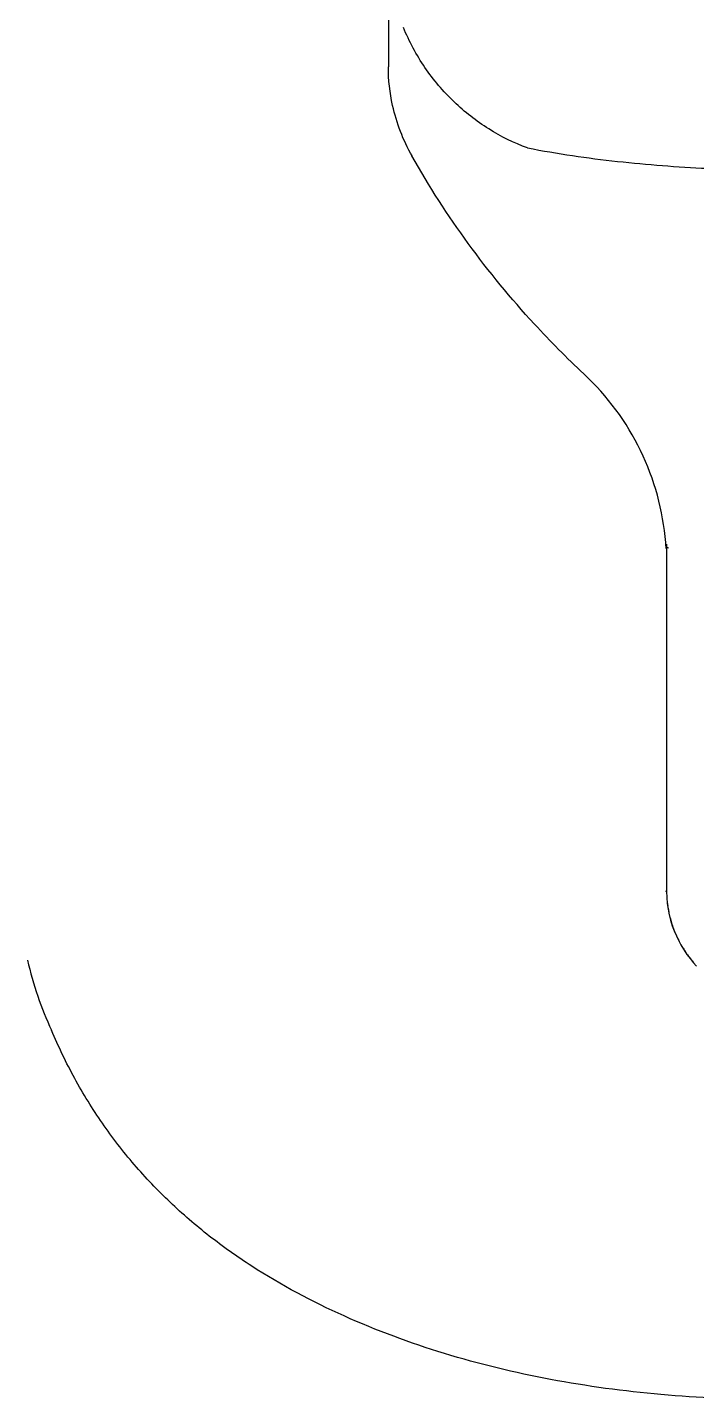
# Model space of a CAD drawing. Extents: x 38931 to 39525, y 15845 to 16265.
# Drawn here: x 39326.53 to 39344.56, y 15950.99 to 15987.97 of the extents above; entities that cross this region are included whole.
import ezdxf

# ---------------------------------------------------------------- set-up
doc = ezdxf.new("R2010")
doc.units = 0
doc.header["$LTSCALE"] = 7
doc.header["$MEASUREMENT"] = 0
doc.layers.add('DWG', color=7, linetype='CONTINUOUS')
doc.layers.add('PRT0001-SHAPE', color=7, linetype='CONTINUOUS')

msp = doc.modelspace()

# ---------------------------------------------------------------- linework, layer by layer
at = {"layer": 'DWG', "linetype": 'Continuous'}
for p, q in [((39336.25612, 15988.72451), (39336.25612, 15986.90803)), ((39343.75483, 15974.04235), (39343.7553, 15974.01224)), ((39343.7553, 15974.01224), (39343.75576, 15973.96498)), ((39343.75576, 15973.96498), (39343.75615, 15964.72013)), ((39343.75678, 15964.72031), (39343.75619, 15964.72013))]:
    msp.add_line(p, q, dxfattribs=at)
for points in [[(39343.75307, 15964.68214), (39343.7596, 15964.52031), (39343.77459, 15964.36129), (39343.79757, 15964.2054), (39343.82814, 15964.05304), (39343.86594, 15963.90454), (39343.91067, 15963.76007), (39343.96207, 15963.61983), (39344.0199, 15963.4839), (39344.08365, 15963.35246), (39344.15286, 15963.22562), (39344.22707, 15963.10357), (39344.30591, 15962.98644), (39344.38902, 15962.87442), (39344.4761, 15962.76761), (39344.56688, 15962.66616)], [(39343.7559, 15964.72012), (39343.75626, 15964.67499), (39343.75722, 15964.6327)], [(39343.75877, 15964.59056), (39343.76092, 15964.5486), (39343.76364, 15964.50682), (39343.76693, 15964.46523)], [(39343.77077, 15964.42385), (39343.77517, 15964.38269), (39343.78011, 15964.34175), (39343.78558, 15964.30105)], [(39343.79158, 15964.26059), (39343.79809, 15964.22038), (39343.80511, 15964.18043), (39343.81264, 15964.14075)], [(39343.82065, 15964.10133), (39343.82916, 15964.0622), (39343.83814, 15964.02334), (39343.84759, 15963.98477), (39343.85752, 15963.94649), (39343.8679, 15963.90851), (39343.87873, 15963.87083), (39343.89001, 15963.83344), (39343.90174, 15963.79636), (39343.9139, 15963.75959), (39343.92649, 15963.72313), (39343.93951, 15963.68699), (39343.95294, 15963.65116), (39343.96679, 15963.61564), (39343.98106, 15963.58044)], [(39343.99572, 15963.54557), (39344.01077, 15963.51102), (39344.02619, 15963.47679), (39344.04199, 15963.4429)], [(39344.05814, 15963.40934), (39344.07464, 15963.37611), (39344.09147, 15963.34322), (39344.10863, 15963.31067)], [(39344.12611, 15963.27846), (39344.1439, 15963.24659), (39344.16199, 15963.21508), (39344.18037, 15963.18392)], [(39344.19903, 15963.15311), (39344.21797, 15963.12265), (39344.23717, 15963.09255), (39344.25663, 15963.06282)], [(39344.27634, 15963.03344), (39344.29629, 15963.00442), (39344.31649, 15962.97577), (39344.33691, 15962.94749)], [(39344.35755, 15962.91957), (39344.37842, 15962.89202), (39344.39949, 15962.86483), (39344.42077, 15962.83802)], [(39344.44224, 15962.81158), (39344.46391, 15962.78551), (39344.48576, 15962.75981), (39344.5078, 15962.73448)]]:
    msp.add_lwpolyline(points, dxfattribs=at)
for centre, radius, start, end in [((39336.76404, 15973.50964), 6.99202, 4.705152, 47.080075), ((39336.7348, 15973.50653), 7.02138, 4.307539, 4.710817), ((39336.74235, 15973.50709), 7.01382, 3.399205, 4.307645), ((39336.82435, 15973.90604), 6.93176, 0.142998, 1.061873)]:
    msp.add_arc(centre, radius, start, end, dxfattribs=at)
for points, knots in [([(39340.00598, 15984.72025), (39339.64212, 15984.85413), (39338.93218, 15985.20188), (39337.99242, 15985.941), (39337.20566, 15986.86865), (39336.8163, 15987.58983), (39336.66173, 15987.96814)], [0, 0, 0, 0, 0.24291066, 0.49106602, 0.74396193, 1, 1, 1, 1]), ([(39336.89312, 15984.50389), (39336.6536, 15984.92766), (39336.34735, 15985.7213), (39336.25606, 15986.55851), (39336.25612, 15986.90727)], [0, 0, 0, 0, 0.58259014, 1, 1, 1, 1]), ([(39340.00855, 15984.72071), (39340.81159, 15984.56673), (39342.42198, 15984.33027), (39344.83712, 15984.15243), (39347.2219, 15984.09931), (39350.3356, 15984.10586), (39354.17591, 15984.16184), (39357.2343, 15984.1967), (39358.75611, 15984.1967)], [0, 0, 0, 0, 0.1305974, 0.25962822, 0.3865638, 0.51149833, 0.75693769, 1, 1, 1, 1]), ([(39341.52545, 15978.62995), (39341.06418, 15979.0612), (39339.30397, 15980.836), (39337.80723, 15982.8754), (39336.89278, 15984.50381)], [0, 0, 0, 0, 0.25267959, 1, 1, 1, 1]), ([(39343.75614, 15973.93074), (39343.75614, 15973.9372), (39343.7553, 15973.94881), (39343.77044, 15973.95907), (39343.78825, 15973.9497), (39343.79973, 15973.94248), (39343.80686, 15973.93743)], [0, 0, 0, 0, 0.26358619, 0.41871587, 0.64372651, 1, 1, 1, 1]), ([(39343.73408, 15964.69968), (39343.73732, 15964.69468), (39343.74844, 15964.67564), (39343.75542, 15964.65399), (39343.757, 15964.63796)], [0, 0, 0, 0, 0.26995728, 1, 1, 1, 1])]:
    msp.add_open_spline(points, degree=3, knots=knots, dxfattribs=at)
at = {"layer": 'PRT0001-SHAPE', "color": 7, "linetype": 'Continuous'}
for points, knots in [([(39326.52616, 15962.82867), (39326.60666, 15962.50371), (39326.78695, 15961.86122), (39327.03437, 15961.2405), (39327.17532, 15960.94024)], [0, 0, 0, 0, 0.50231453, 1, 1, 1, 1]), ([(39346.63843, 15950.98833), (39345.62644, 15950.98839), (39343.61194, 15951.07587), (39340.63887, 15951.47739), (39337.76955, 15952.16847), (39335.05604, 15953.17542), (39332.95092, 15954.2915), (39331.41676, 15955.37714), (39330.35382, 15956.29119), (39329.38609, 15957.30652), (39328.66915, 15958.23548), (39328.15378, 15959.02503), (39327.79413, 15959.64138), (39327.46721, 15960.28084), (39327.27138, 15960.71922), (39327.17487, 15960.94005)], [0, 0, 0, 0, 0.13103655, 0.26068939, 0.38790473, 0.51237943, 0.63457125, 0.69512623, 0.7554234, 0.81580441, 0.87643958, 0.90705761, 0.93784732, 0.96879584, 1, 1, 1, 1])]:
    msp.add_open_spline(points, degree=3, knots=knots, dxfattribs=at)

doc.saveas('drawing.dxf')
